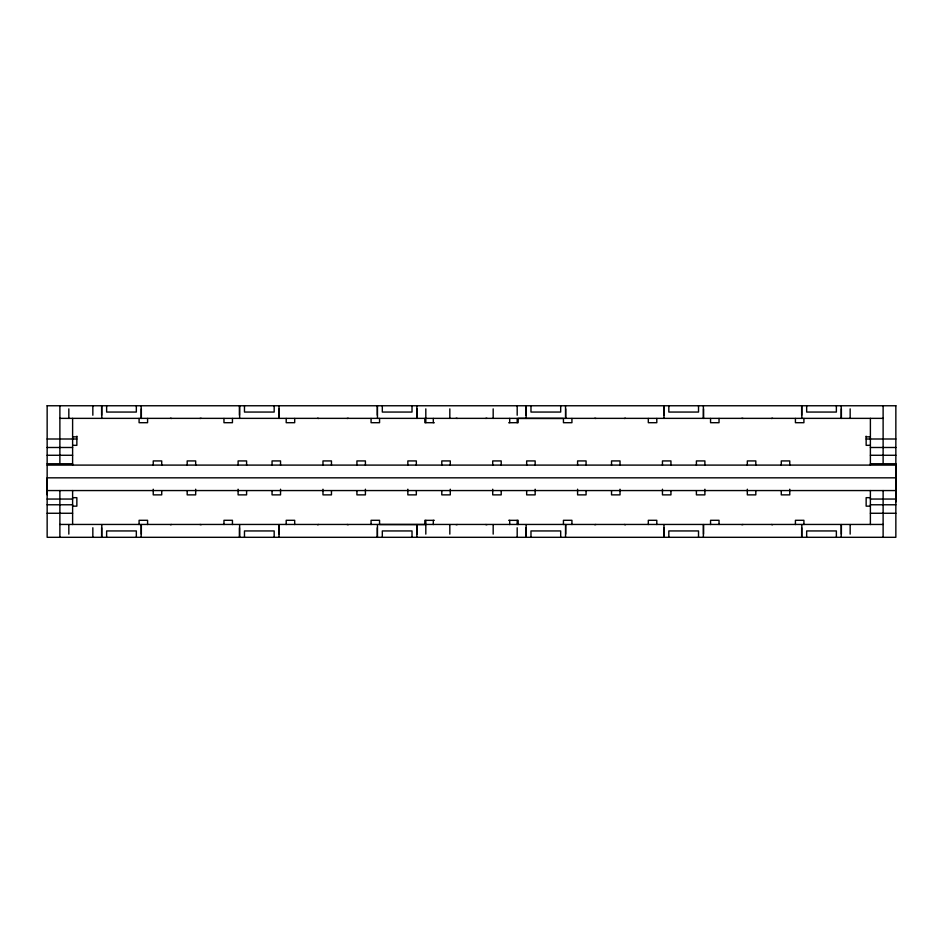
<?xml version="1.0" encoding="UTF-8"?>
<svg xmlns="http://www.w3.org/2000/svg" width="943" height="943" viewBox="0 0 943 943"><rect width="100%" height="100%" fill="white"/><g stroke="black" fill="none" stroke-linecap="round" stroke-linejoin="round"><path stroke-width="1.41" d="M47.15 494.804L47.15 477.83L895.85 477.83M895.85 501.912L895.85 463.756L870.389 463.756M47.15 405.761L895.85 405.761M59.88 418.362L883.12 418.362M434.299 422.735L424.821 422.664L424.821 418.421M508.701 422.735L518.178 422.664L518.178 418.421L563.442 418.456L563.442 422.7L571.929 422.7L571.929 418.456M72.611 436.845L76.855 436.845M866.145 436.845L870.389 436.845M47.15 439.002L76.855 439.002M866.145 439.002L895.85 439.002M72.611 445.332L76.855 445.332L76.855 436.173M870.389 445.332L866.145 445.332L866.145 436.173M47.15 447.489L72.611 447.489M870.389 447.489L895.85 447.489M47.15 455.269L72.611 455.269M870.389 455.269L895.85 455.269M47.15 463.756L72.611 463.756M47.15 465.099L895.85 465.099M47.15 490.56L895.85 490.56M72.611 497.668L76.855 497.668L76.855 506.155L72.611 506.155M870.389 497.668L866.145 497.668L866.145 506.155L870.389 506.155M47.15 499.047L72.611 499.047M870.389 499.047L895.85 499.047M47.15 504.776L72.611 504.776M870.389 504.776L895.85 504.776M47.15 513.263L72.611 513.263M870.389 513.263L895.85 513.263M434.299 520.336L424.821 520.336L424.821 524.579L379.558 524.544L379.558 520.3L371.07 520.3L371.07 524.544M508.701 520.336L518.178 520.336L518.178 524.579M59.88 524.449L883.12 524.449M895.85 405.69L895.85 537.31L47.15 537.31L47.15 405.69M883.12 405.69L883.12 463.756M883.12 490.56L883.12 537.31M870.389 418.362L870.389 465.099M870.389 490.549L870.389 524.544M850.162 408.873L850.162 418.421M850.162 524.579L850.162 534.127M841.392 408.873L841.392 418.421M841.392 524.579L841.392 534.127M841.215 405.69L841.215 418.421M841.215 524.579L841.215 537.31M836.37 405.69L836.37 412.056L806.666 412.056L806.666 405.69M836.37 537.31L836.37 530.944L806.666 530.944L806.666 537.31M803.908 418.456L803.908 422.7L795.42 422.7L795.42 418.456M803.908 524.544L803.908 520.3L795.42 520.3L795.42 524.544M801.821 405.69L801.821 418.421M801.821 524.579L801.821 537.31M801.644 405.69L801.644 415.238M801.644 527.762L801.644 537.31M789.762 465.17L789.762 460.927L781.275 460.927L781.275 465.17M789.762 489.217L789.762 494.875L781.275 494.875L781.275 490.631M755.815 465.17L755.815 460.927L747.327 460.927L747.327 465.17M755.815 490.631L755.815 494.875L747.327 494.875L747.327 489.217M719.038 418.456L719.038 422.7L710.55 422.7L710.55 418.456M719.038 524.544L719.038 520.3L710.55 520.3L710.55 524.544M704.892 465.17L704.892 460.927L696.405 460.927L696.405 465.17M704.892 489.217L704.892 494.875L696.405 494.875L696.405 490.631M703.549 408.873L703.549 418.421M703.549 524.579L703.549 534.127M703.372 405.69L703.372 418.421M703.372 524.579L703.372 537.31M698.527 405.69L698.527 412.056L668.823 412.056L668.823 405.69M698.527 537.31L698.527 530.944L668.823 530.944L668.823 537.31M670.945 465.17L670.945 460.927L662.457 460.927L662.457 465.17M670.945 490.631L670.945 494.875L662.457 494.875L662.457 489.217M663.978 405.69L663.978 418.421M663.978 524.579L663.978 537.31M663.801 405.69L663.801 415.238M663.801 527.762L663.801 537.31M656.8 418.456L656.8 422.7L648.312 422.7L648.312 418.456M656.8 524.544L656.8 520.3L648.312 520.3L648.312 524.544M620.023 465.17L620.023 460.927L611.535 460.927L611.535 465.17M620.023 489.217L620.023 494.875L611.535 494.875L611.535 490.631M586.074 465.17L586.074 460.927L577.587 460.927L577.587 465.17M586.074 490.631L586.074 494.875L577.587 494.875L577.587 489.217M571.929 524.544L571.929 520.3L563.442 520.3L563.442 524.544M565.706 408.873L565.706 418.421M565.706 524.579L565.706 534.127M565.529 405.69L565.529 418.421M565.529 524.579L565.529 537.31M560.684 405.69L560.684 412.056L530.98 412.056L530.98 405.69M560.684 537.31L560.684 530.944L530.98 530.944L530.98 537.31M535.153 465.17L535.153 460.927L526.665 460.927L526.665 465.17M535.153 489.217L535.153 494.875L526.665 494.875L526.665 490.631M526.135 405.69L526.135 418.421M526.135 524.579L526.135 537.31M525.958 405.69L525.958 415.238M525.958 527.762L525.958 537.31M517.188 405.69L517.188 415.238M517.188 418.492L517.188 422.735M517.188 520.336L517.188 524.579M517.188 527.762L517.188 537.31M509.691 418.421L509.691 422.664M509.691 520.336L509.691 524.579M501.204 465.17L501.204 460.927L492.717 460.927L492.717 465.17M501.204 490.631L501.204 494.875L492.717 494.875L492.717 489.217M493.177 408.873L493.177 418.421M493.177 524.579L493.177 534.127M450.282 465.17L450.282 460.927L441.796 460.927L441.796 465.17M450.282 489.217L450.282 494.875L441.796 494.875L441.796 490.631M449.823 408.873L449.823 418.421M449.823 524.579L449.823 534.127M433.309 418.421L433.309 422.664M433.309 520.336L433.309 524.579M425.812 408.873L425.812 422.735M425.812 520.336L425.812 534.127M417.042 408.873L417.042 418.421M417.042 524.579L417.042 534.127M416.865 405.69L416.865 418.421M416.865 524.579L416.865 537.31M416.334 465.17L416.334 460.927L407.847 460.927L407.847 465.17M416.334 490.631L416.334 494.875L407.847 494.875L407.847 489.217M412.02 405.69L412.02 412.056L382.316 412.056L382.316 405.69M412.02 537.31L412.02 530.944L382.316 530.944L382.316 537.31M379.558 418.456L379.558 422.7L371.07 422.7L371.07 418.456M377.471 405.69L377.471 418.421M377.471 524.579L377.471 537.31M377.294 405.69L377.294 415.238M377.294 527.762L377.294 537.31M365.412 465.17L365.412 460.927L356.925 460.927L356.925 465.17M365.412 489.217L365.412 494.875L356.925 494.875L356.925 490.631M331.464 465.17L331.464 460.927L322.977 460.927L322.977 465.17M331.464 490.631L331.464 494.875L322.977 494.875L322.977 489.217M294.688 418.456L294.688 422.7L286.2 422.7L286.2 418.456M294.688 524.544L294.688 520.3L286.2 520.3L286.2 524.544M280.543 465.17L280.543 460.927L272.055 460.927L272.055 465.17M280.543 489.217L280.543 494.875L272.055 494.875L272.055 490.631M279.199 408.873L279.199 418.421M279.199 524.579L279.199 534.127M279.022 405.69L279.022 418.421M279.022 524.579L279.022 537.31M274.177 405.69L274.177 412.056L244.473 412.056L244.473 405.69M274.177 537.31L274.177 530.944L244.473 530.944L244.473 537.31M246.594 465.17L246.594 460.927L238.107 460.927L238.107 465.17M246.594 490.631L246.594 494.875L238.107 494.875L238.107 489.217M239.628 405.69L239.628 418.421M239.628 524.579L239.628 537.31M239.451 405.69L239.451 415.238M239.451 527.762L239.451 537.31M232.449 418.456L232.449 422.7L223.963 422.7L223.963 418.456M232.449 524.544L232.449 520.3L223.963 520.3L223.963 524.544M195.672 465.17L195.672 460.927L187.186 460.927L187.186 465.17M195.672 489.217L195.672 494.875L187.186 494.875L187.186 490.631M161.724 465.17L161.724 460.927L153.237 460.927L153.237 465.17M161.724 490.631L161.724 494.875L153.237 494.875L153.237 489.217M147.579 418.456L147.579 422.7L139.093 422.7L139.093 418.456M147.579 524.544L147.579 520.3L139.093 520.3L139.093 524.544M141.356 408.873L141.356 418.421M141.356 524.579L141.356 534.127M141.179 405.69L141.179 418.421M141.179 524.579L141.179 537.31M136.334 405.69L136.334 412.056L106.63 412.056L106.63 405.69M136.334 537.31L136.334 530.944L106.63 530.944L106.63 537.31M101.785 405.69L101.785 418.421M101.785 524.579L101.785 537.31M101.608 405.69L101.608 415.238M101.608 527.762L101.608 537.31M92.838 405.69L92.838 415.238M92.838 527.762L92.838 537.31M72.611 418.362L72.611 465.099M72.611 490.549L72.611 524.544M68.827 408.873L68.827 418.421M68.827 524.579L68.827 534.127M59.88 405.69L59.88 463.756M59.88 490.56L59.88 537.31M457.355 418.421A3.183 3.183 0 0 1 456.188 418.197M486.812 418.197A3.183 3.183 0 0 1 485.645 418.421M171.626 418.456A3.183 3.183 0 0 1 170.459 418.232M201.083 418.232A3.183 3.183 0 0 1 199.916 418.456M318.734 418.456A3.183 3.183 0 0 1 317.567 418.232M348.191 418.232A3.183 3.183 0 0 1 347.024 418.456M595.976 418.456A3.183 3.183 0 0 1 594.809 418.232M625.433 418.232A3.183 3.183 0 0 1 624.266 418.456M743.084 418.456A3.183 3.183 0 0 1 741.917 418.232M772.541 418.232A3.183 3.183 0 0 1 771.374 418.456M485.645 524.579A3.183 3.183 0 0 1 486.812 524.803M456.188 524.803A3.183 3.183 0 0 1 457.355 524.579M199.916 524.544A3.183 3.183 0 0 1 201.083 524.768M170.459 524.768A3.183 3.183 0 0 1 171.626 524.544M347.024 524.544A3.183 3.183 0 0 1 348.191 524.768M317.567 524.768A3.183 3.183 0 0 1 318.734 524.544M624.266 524.544A3.183 3.183 0 0 1 625.433 524.768M594.809 524.768A3.183 3.183 0 0 1 595.976 524.544M771.374 524.544A3.183 3.183 0 0 1 772.541 524.768M741.917 524.768A3.183 3.183 0 0 1 743.084 524.544"/></g></svg>
